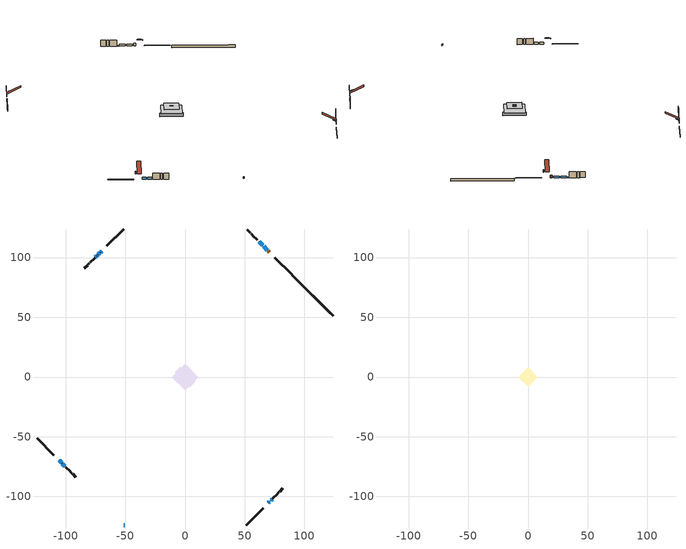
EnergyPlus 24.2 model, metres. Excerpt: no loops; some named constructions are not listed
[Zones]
conditioned space
 floor outside (Floor1 construction): -2.39,0 0,2.39 2.39,0 0,-2.39 z0.92
 floor adiabatic (AdiabaticFloorConstruction): -11.05,0 0,11.05 11.05,0 0,-11.05 z3.36
 floor foundation (Slab1 construction): -8.52,4 -4,8.52 8.52,-4 4,-8.52 z-1.17
 wall outside (RimJoist1 construction): 51.33,-123.92 65.31,-109.93 / -123.92,-51.33 -109.93,-65.31 / -51.33,123.92 -65.31,109.93 / 89.2,86.05 75.21,100.03 z0.92:1.22
 wall outside (AdiabaticWallConstruction 1): 70.67,104.57 69.6,105.65 z0.92:2.95
 wall outside (AdiabaticWallConstruction): 68.94,106.31 65.79,109.45 / 65.14,110.11 61.99,113.26 z0.92:2.24; -69.85,105.39 -70.61,104.63 / 69.85,-105.39 70.61,-104.63 / -74.25,101 -75.01,100.23 / 72.13,-103.11 72.89,-102.35 z0.92:2.2; -71.27,103.97 -72.53,102.72 z0.92:2.95; -105.39,-69.85 -103.28,-71.97 / -102.62,-72.62 -100.5,-74.74 z0.92:2.7; 61.33,113.91 61.13,114.12 / -73.18,102.06 -73.59,101.65 / 71.27,-103.98 71.48,-103.77 z0.92:1.27; -51.33,-123.92 -50.56,-123.92 z0.92:2.14
 wall outside (Wall1 construction): 73.55,-101.7 77.2,-98.04 / -99.85,-75.4 -96.19,-79.05 / -75.67,99.58 -79.32,95.92 / 60.47,114.77 56.82,118.43 z0.92:5.8
 wall outside (Wall2 construction): 77.86,-97.38 78.7,-96.55 / -95.53,-79.71 -94.7,-80.55 / -79.98,95.27 -80.82,94.43 / 56.16,119.08 55.32,119.92 z0.92:5.8
 wall outside (Wall3 construction): 79.35,-95.89 82.03,-93.21 / -94.04,-81.2 -91.36,-83.88 / -81.47,93.77 -84.15,91.09 / 54.66,120.58 51.98,123.26 z0.92:5.8
 wall foundation (FoundationWall1 construction): 89.85,85.39,-1.17 89.85,85.39,0.92 120.51,54.73,0.92 120.51,54.73,0.84 123.92,51.33,0.84 123.92,51.33,-1.17
 window (WindowConstruction): 68.94,106.31 65.79,109.45 z0.92:2.24
 window (WindowConstruction 4): 65.14,110.11 61.99,113.26 z0.92:2.24
 window (WindowConstruction 5): -69.85,105.39 -70.61,104.63 z0.92:2.2
 window (WindowConstruction 6): -71.27,103.97 -72.53,102.72 z0.92:2.95
 window (WindowConstruction 7): 69.85,-105.39 70.61,-104.63 z0.92:2.2
 window (WindowConstruction 8): -105.39,-69.85 -103.28,-71.97 z0.92:2.7
 window (WindowConstruction 10): 61.33,113.91 61.13,114.12 z0.92:1.26
 window (WindowConstruction 11): -73.18,102.06 -73.59,101.65 z0.92:1.26
 window (WindowConstruction 12): 71.27,-103.97 71.47,-103.77 z0.92:1.26
 window (WindowConstruction 1): -74.25,101 -75.01,100.24 z0.92:2.2
 window (WindowConstruction 2): 72.13,-103.11 72.89,-102.35 z0.92:2.2
 window (WindowConstruction 3): -102.62,-72.63 -100.5,-74.74 z0.92:2.7
 window (WindowConstruction 9): -51.33,-123.92 -50.57,-123.92 z0.92:2.14
 door (Door): 70.67,104.57 69.6,105.65 z0.92:2.95
 ceiling adiabatic (AdiabaticFloorConstruction): 0,-11.05 11.05,0 0,11.05 -11.05,0 z3.36
attic - vented
 floor to conditioned space (Floor2 construction Reversed): -1.81,0 0,1.81 1.81,0 0,-1.81 z5.8
 floor to conditioned space (Floor3 construction Reversed): -7.97,0 0,7.97 7.97,0 0,-7.97 z5.8
 roof outside (Roof1 construction): 66.43,-108.81,5.8 64.67,-107.05,6.63 64.21,-107.52,6.63 65.97,-109.28,5.8; -108.81,-66.43,5.8 -107.05,-64.67,6.63 -107.52,-64.21,6.63 -109.28,-65.97,5.8; -66.43,108.81,5.8 -64.67,107.05,6.63 -64.21,107.52,6.63 -65.97,109.28,5.8; 74.09,101.15,5.8 72.33,99.39,6.63 72.79,98.93,6.63 74.55,100.69,5.8
 roof outside (Roof2 construction): 69.2,-106.05,5.8 61.66,-98.52,11.12 59.56,-100.62,11.12 67.09,-108.15,5.8; -106.05,-69.2,5.8 -98.52,-61.66,11.12 -100.62,-59.56,11.12 -108.15,-67.09,5.8; -69.2,106.05,5.8 -61.66,98.52,11.12 -59.56,100.62,11.12 -67.09,108.15,5.8; 71.33,103.92,5.8 63.79,96.38,11.12 65.9,94.28,11.12 73.43,101.81,5.8
[Material] Roughness=Rough; Thermal Absorptance=0.9
Name | Thickness {m} | Conductivity {W/m-K} | Density {kg/m3} | Specific Heat {J/kg-K} | Solar Absorptance | Visible Absorptance
ceiling loosefill ins | 0.254 | 0.0480833 | 16.02 | 1046.75 | 0.7 | 0.7
ceiling stud and cavity | 0.1397 | 0.0953572 | 65.682 | 1177.47 | 0.7 | 0.7
ceiling stud and cavity 1 | 0.1397 | 0.094449 | 65.682 | 1177.47 | 0.7 | 0.7
gypsum board | 0.0127 | 0.160291 | 801 | 837.4 | 0.6 | 0.6
[Construction]
Floor2 construction: ceiling loosefill ins, ceiling stud and cavity, gypsum board
Floor3 construction: ceiling loosefill ins, ceiling stud and cavity 1, gypsum board
[EnergyManagementSystem:Program]
infil_program: Set p_m = 0.14; Set p_s = 0.22; Set s_m = 270; Set s_s = 370; Set z_m = 9.99744; Set z_s = 5.764799153314847; Set f_t = (((s_m/z_m)^p_m)*((z_s/s_s)^p_s)); Set Tdiff = tin_s-tout_s; Set dT = @Abs Tdiff; Set c = 0.0575; Set Cs = 0.107; Set Cw = 0.1513; Set n = 0.65; Set sft = (f_t*0.54); Set temp1 = ((c*Cw)*((sft*site_vw_s)^(2*n)))^2; Set Qinf = (((c*Cs*(dT^n))^2)+temp1)^0.5; Set Qinf = (@Max Qinf 0); Set mech_vent_house_fan_sensible_load_act = 0.0; Set mech_vent_house_fan_latent_load_act = 0.0; Set OASupInPb = out_pb_s; Set OASupInTemp = tout_s; Set OASupInW = out_wt_s; Set OASupRho = (@RhoAirFnPbTdbW OASupInPb OASupInTemp OASupInW); Set OASupCp = (@CpAirFnW OASupInW); Set OASupInEnth = (@HFnTdbW OASupInTemp OASupInW); Set ZoneTemp = tin_s; Set ZoneW = win_s; Set ZoneCp = (@CpAirFnW ZoneW); Set ZoneAirEnth = (@HFnTdbW ZoneTemp ZoneW); Set mech_vent_house_fan_cfis_act = 0.0; Set QWHV_cfis_sup = 0.0; Set QWHV_cfis_suppl_sup = 0.0; Set QWHV_cfis_suppl_exh = 0.0; Set Qrange = 0; Set Qbath = 0; Set Qdryer = 0; Set Qdryer = Qdryer + 0.0001 * clothes_dryer_exhaust_0_sch_s; Set QWHV_sup = 0.0; Set QWHV_exh = 0.0068; Set Qsupply = QWHV_sup + QWHV_cfis_sup + QWHV_cfis_suppl_sup; Set Qexhaust = Qrange + Qbath + Qdryer + QWHV_exh + QWHV_cfis_suppl_exh; Set Qfan = (@Max Qexhaust Qsupply); Set Qducts = 0; If Qducts < 0; Set Qsupply = Qsupply - Qducts; Else; Set Qexhaust = Qexhaust + Qducts; EndIf; Set Qfan_with_ducts = (@Max Qexhaust Qsupply); Set Qimb = (@Abs (Qsupply - Qexhaust)); If Qinf + Qimb > 0; Set Qtot = Qfan_with_ducts + (Qinf^2) / (Qinf + Qimb); Else; Set Qtot = Qfan_with_ducts; EndIf; Set Qinf_adj = Qtot - Qfan; Set infil_flow_act = Qinf_adj; Set infil_program_Qinf = Qinf_adj; Set infil_program_Qfan = Qfan; Set Qload = Qfan; Set Effectiveness_Sens = 0.0; Set Effectiveness_Lat = 0.0; Set Fan_MFR = Qload * OASupRho; Set ZoneInEnth = OASupInEnth; Set ZoneInTemp = OASupInTemp; Set FanTotalToCond = Fan_MFR * (ZoneInEnth - ZoneAirEnth); Set FanSensToCond = Fan_MFR * ZoneCp * (ZoneInTemp - ZoneTemp); Set FanLatToCond = FanTotalToCond - FanSensToCond; Set mech_vent_house_fan_sensible_load_act = mech_vent_house_fan_sensible_load_act + FanSensToCond; Set mech_vent_house_fan_latent_load_act = mech_vent_house_fan_latent_load_act + FanLatToCond
natural_vent_program: Set Tin = tin_s; Set Tout = tout_s; Set Wout = out_wt_s; Set Pbar = out_pb_s; Set Phiout = (@RhFnTdbWPb Tout Wout Pbar); Set MaxHR = 0.0115; Set Tnvsp = (htg_sp_s + clg_sp_s) / 2; Set NVavail = natural_vent_s; Set ClgSsnAvail = cool_season; Set Qnv = 0; Set Qwhf = 0; Set whole_house_fan_mix_act = 0; Set whole_house_fan_act = 0; If ((Wout < MaxHR) && (Tin > Tout) && (Tin > Tnvsp) && (ClgSsnAvail > 0)); Set WHF_Flow = 0; Set Adj = (Tin-Tnvsp)/(Tin-Tout); Set Adj = (@Min Adj 1); Set Adj = (@Max Adj 0); If (WHF_Flow > 0); Set Qwhf = WHF_Flow*Adj; Set whole_house_fan_mix_act = WHF_Flow*Adj; Set WHF_W = 0; Set whole_house_fan_act = WHF_W*Adj; ElseIf (NVavail > 0); Set NVArea = 0.0; Set Cs = 0.00021203245147030091; Set Cw = 3.4087668105714904e-05; Set Tdiff = Tin-Tout; Set dT = (@Abs Tdiff); Set Vwind = site_vw_s; Set SGNV = NVArea*Adj*((((Cs*dT)+(Cw*(Vwind^2)))^0.5)/1000); Set MaxNV = 4.959445548443904; Set Qnv = (@Min SGNV MaxNV); EndIf; EndIf; Set natural_vent_flow_act = Qnv; Set whole_house_fan_flow_act = Qwhf; Set natural_vent_program_Qnv = Qnv; Set natural_vent_program_Qwhf = Qwhf
total_airflows_program: Set total_infil_flow_rate = 0; Set total_mechvent_flow_rate = 0; Set total_natvent_flow_rate = 0; Set total_whf_flow_rate = 0; Set total_infil_flow_rate = total_infil_flow_rate + (infil_program_Qinf * 1); Set total_mechvent_flow_rate = total_mechvent_flow_rate + (infil_program_Qfan * 1); Set total_natvent_flow_rate = total_natvent_flow_rate + (natural_vent_program_Qnv * 1); Set total_whf_flow_rate = total_whf_flow_rate + (natural_vent_program_Qwhf * 1)
total_loads_program: Set loads_htg_tot = 0; Set loads_clg_tot = 0; If htg_load_cond > 0; Set loads_htg_tot = loads_htg_tot + (htg_load_cond - clg_load_cond) * 1.0; EndIf; Set loads_htg_tot = (@Max loads_htg_tot 0); If clg_load_cond > 0; Set loads_clg_tot = loads_clg_tot + (clg_load_cond - htg_load_cond) * 1.0; EndIf; Set loads_clg_tot = (@Max loads_clg_tot 0)
unit_heater_supply_fan_disaggregate_program: Set unit_heater_supply_fan_primary_htg = 0; If unit_heater_htg_coil_s > 0; Set unit_heater_supply_fan_primary_htg = unit_heater_supply_fan_s; EndIf
unmet_hours_program: Set htg_unmet_hours = 0; Set clg_unmet_hours = 0; Set unit_htg_unmet_hours = 0; If ((DayOfYear >= 1) && (DayOfYear <= 365)); Set unit_htg_unmet_hours = unit_htg_unmet_hours + conditioned_space_htg_unmet_s; If unit_htg_unmet_hours > htg_unmet_hours; Set htg_unmet_hours = unit_htg_unmet_hours; EndIf; EndIf; Set unit_clg_unmet_hours = 0; If ((DayOfYear >= 1) && (DayOfYear <= 365)); Set unit_clg_unmet_hours = unit_clg_unmet_hours + conditioned_space_clg_unmet_s; If unit_clg_unmet_hours > clg_unmet_hours; Set clg_unmet_hours = unit_clg_unmet_hours; EndIf; EndIf
water_heater_EC_adj: If WarmupFlag == 0; Set dhw_e_cons = water_heater_energy + water_heater_on_cycle_parasitic + water_heater_off_cycle_parasitic; Set water_heater_ec_adj_act = 0.0 * dhw_e_cons / 1; EndIf
[EnergyManagementSystem:ProgramCallingManager]
air_source_heat_pump_supply_fan_disaggregate_program_calling_manager: EndOfSystemTimestepBeforeHVACReporting; air_source_heat_pump_supply_fan_disaggregate_program
component_loads_program_calling_manager: EndOfZoneTimestepAfterZoneReporting; component_loads_program
fridge_schedule_program_calling_manager: BeginZoneTimestepAfterInitHeatBalance; fridge_schedule_program
infil_program_calling_manager: BeginZoneTimestepAfterInitHeatBalance; infil_program
natural_vent_program_calling_manager: BeginZoneTimestepAfterInitHeatBalance; natural_vent_program
total_airflows_program_calling_manager: EndOfZoneTimestepAfterZoneReporting; total_airflows_program
total_loads_program_calling_manager: EndOfZoneTimestepAfterZoneReporting; total_loads_program
unit_heater_supply_fan_disaggregate_program_calling_manager: EndOfSystemTimestepBeforeHVACReporting; unit_heater_supply_fan_disaggregate_program
unmet_hours_program_calling_manager: EndOfZoneTimestepBeforeZoneReporting; unmet_hours_program
water_heater_EC_adj_ProgramManager: EndOfSystemTimestepBeforeHVACReporting; water_heater_EC_adj
[EnergyManagementSystem:OutputVariable] Type of Data in Variable=Summed
Name | EMS Variable | Update Frequency | EMS Program or Subroutine | Units
air source heat pump supply fan disaggregate clg | air_source_heat_pump_supply_fan_clg | SystemTimestep | air_source_heat_pump_supply_fan_disaggregate_program | J
air source heat pump supply fan disaggregate htg backup | air_source_heat_pump_supply_fan_backup_htg | SystemTimestep | air_source_heat_pump_supply_fan_disaggregate_program | J
air source heat pump supply fan disaggregate htg primary | air_source_heat_pump_supply_fan_primary_htg | SystemTimestep | air_source_heat_pump_supply_fan_disaggregate_program | J
unit heater supply fan disaggregate htg primary | unit_heater_supply_fan_primary_htg | SystemTimestep | unit_heater_supply_fan_disaggregate_program | J
loads_htg_tot_peakload_outvar; loads_htg_tot_annual_outvar; Energy Management System Output Variable 1; Energy Management System Output Variable 45 | loads_htg_tot | ZoneTimestep | total_loads_program | J
loads_clg_tot_peakload_outvar; loads_clg_tot_annual_outvar; Energy Management System Output Variable 2; Energy Management System Output Variable 46 | loads_clg_tot | ZoneTimestep | total_loads_program | J
htg_unmet_hours_annual_outvar; Energy Management System Output Variable 3 | htg_unmet_hours | ZoneTimestep | unmet_hours_program | hr
clg_unmet_hours_annual_outvar; Energy Management System Output Variable 4 | clg_unmet_hours | ZoneTimestep | unmet_hours_program | hr
loads_htg_roofs_annual_outvar; Energy Management System Output Variable 5 | loads_htg_roofs | ZoneTimestep | component_loads_program | J
loads_htg_ceilings_annual_outvar; Energy Management System Output Variable 6 | loads_htg_ceilings | ZoneTimestep | component_loads_program | J
loads_htg_walls_annual_outvar; Energy Management System Output Variable 7 | loads_htg_walls | ZoneTimestep | component_loads_program | J
loads_htg_rim_joists_annual_outvar; Energy Management System Output Variable 8 | loads_htg_rim_joists | ZoneTimestep | component_loads_program | J
loads_htg_foundation_walls_annual_outvar; Energy Management System Output Variable 9 | loads_htg_foundation_walls | ZoneTimestep | component_loads_program | J
loads_htg_doors_annual_outvar; Energy Management System Output Variable 10 | loads_htg_doors | ZoneTimestep | component_loads_program | J
loads_htg_windows_conduction_annual_outvar; Energy Management System Output Variable 11 | loads_htg_windows_conduction | ZoneTimestep | component_loads_program | J
loads_htg_windows_solar_annual_outvar; Energy Management System Output Variable 12 | loads_htg_windows_solar | ZoneTimestep | component_loads_program | J
loads_htg_skylights_conduction_annual_outvar; Energy Management System Output Variable 13 | loads_htg_skylights_conduction | ZoneTimestep | component_loads_program | J
loads_htg_skylights_solar_annual_outvar; Energy Management System Output Variable 14 | loads_htg_skylights_solar | ZoneTimestep | component_loads_program | J
loads_htg_floors_annual_outvar; Energy Management System Output Variable 15 | loads_htg_floors | ZoneTimestep | component_loads_program | J
loads_htg_slabs_annual_outvar; Energy Management System Output Variable 16 | loads_htg_slabs | ZoneTimestep | component_loads_program | J
loads_htg_internal_mass_annual_outvar; Energy Management System Output Variable 17 | loads_htg_internal_mass | ZoneTimestep | component_loads_program | J
loads_htg_infil_annual_outvar; Energy Management System Output Variable 18 | loads_htg_infil | ZoneTimestep | component_loads_program | J
loads_htg_natvent_annual_outvar; Energy Management System Output Variable 19 | loads_htg_natvent | ZoneTimestep | component_loads_program | J
loads_htg_mechvent_annual_outvar; Energy Management System Output Variable 20 | loads_htg_mechvent | ZoneTimestep | component_loads_program | J
loads_htg_whf_annual_outvar; Energy Management System Output Variable 21 | loads_htg_whf | ZoneTimestep | component_loads_program | J
loads_htg_ducts_annual_outvar; Energy Management System Output Variable 22 | loads_htg_ducts | ZoneTimestep | component_loads_program | J
loads_htg_intgains_annual_outvar; Energy Management System Output Variable 23 | loads_htg_intgains | ZoneTimestep | component_loads_program | J
loads_htg_lighting_annual_outvar; Energy Management System Output Variable 24 | loads_htg_lighting | ZoneTimestep | component_loads_program | J
loads_clg_roofs_annual_outvar; Energy Management System Output Variable 25 | loads_clg_roofs | ZoneTimestep | component_loads_program | J
loads_clg_ceilings_annual_outvar; Energy Management System Output Variable 26 | loads_clg_ceilings | ZoneTimestep | component_loads_program | J
loads_clg_walls_annual_outvar; Energy Management System Output Variable 27 | loads_clg_walls | ZoneTimestep | component_loads_program | J
loads_clg_rim_joists_annual_outvar; Energy Management System Output Variable 28 | loads_clg_rim_joists | ZoneTimestep | component_loads_program | J
loads_clg_foundation_walls_annual_outvar; Energy Management System Output Variable 29 | loads_clg_foundation_walls | ZoneTimestep | component_loads_program | J
loads_clg_doors_annual_outvar; Energy Management System Output Variable 30 | loads_clg_doors | ZoneTimestep | component_loads_program | J
loads_clg_windows_conduction_annual_outvar; Energy Management System Output Variable 31 | loads_clg_windows_conduction | ZoneTimestep | component_loads_program | J
loads_clg_windows_solar_annual_outvar; Energy Management System Output Variable 32 | loads_clg_windows_solar | ZoneTimestep | component_loads_program | J
loads_clg_skylights_conduction_annual_outvar; Energy Management System Output Variable 33 | loads_clg_skylights_conduction | ZoneTimestep | component_loads_program | J
loads_clg_skylights_solar_annual_outvar; Energy Management System Output Variable 34 | loads_clg_skylights_solar | ZoneTimestep | component_loads_program | J
loads_clg_floors_annual_outvar; Energy Management System Output Variable 35 | loads_clg_floors | ZoneTimestep | component_loads_program | J
loads_clg_slabs_annual_outvar; Energy Management System Output Variable 36 | loads_clg_slabs | ZoneTimestep | component_loads_program | J
loads_clg_internal_mass_annual_outvar; Energy Management System Output Variable 37 | loads_clg_internal_mass | ZoneTimestep | component_loads_program | J
loads_clg_infil_annual_outvar; Energy Management System Output Variable 38 | loads_clg_infil | ZoneTimestep | component_loads_program | J
loads_clg_natvent_annual_outvar; Energy Management System Output Variable 39 | loads_clg_natvent | ZoneTimestep | component_loads_program | J
loads_clg_mechvent_annual_outvar; Energy Management System Output Variable 40 | loads_clg_mechvent | ZoneTimestep | component_loads_program | J
loads_clg_whf_annual_outvar; Energy Management System Output Variable 41 | loads_clg_whf | ZoneTimestep | component_loads_program | J
loads_clg_ducts_annual_outvar; Energy Management System Output Variable 42 | loads_clg_ducts | ZoneTimestep | component_loads_program | J
loads_clg_intgains_annual_outvar; Energy Management System Output Variable 43 | loads_clg_intgains | ZoneTimestep | component_loads_program | J
loads_clg_lighting_annual_outvar; Energy Management System Output Variable 44 | loads_clg_lighting | ZoneTimestep | component_loads_program | J
[Schedule:Day:Interval]
interior lighting schedule day: No, 01:00, 0.108182, 04:00, 0.0901515, 05:00, 0.0991667, 06:00, 0.162273, 07:00, 0.270455, 08:00, 0.342576, 10:00, 0.369621, 11:00, 0.351591, 12:00, 0.333561, 13:00, 0.324545, 14:00, 0.31553, 15:00, 0.333561, 16:00, 0.369621, 17:00, 0.450758, 18:00, 0.585985, 19:00, 0.775303, 20:00, 0.955606, 21:00, 0.991667, 22:00, 0.712197, 23:00, 0.360606, 24:00, 0.162273
interior lighting schedule day 1: No, 01:00, 0.100909, 04:00, 0.0840909, 05:00, 0.0925, 06:00, 0.151364, 07:00, 0.252273, 08:00, 0.319545, 10:00, 0.344773, 11:00, 0.327955, 12:00, 0.311136, 13:00, 0.302727, 14:00, 0.294318, 15:00, 0.311136, 16:00, 0.344773, 17:00, 0.420455, 18:00, 0.546591, 19:00, 0.723182, 20:00, 0.891364, 21:00, 0.925, 22:00, 0.664318, 23:00, 0.336364, 24:00, 0.151364
interior lighting schedule day 2: No, 01:00, 0.0927273, 04:00, 0.0772727, 05:00, 0.085, 06:00, 0.139091, 07:00, 0.231818, 08:00, 0.293636, 10:00, 0.316818, 11:00, 0.301364, 12:00, 0.285909, 13:00, 0.278182, 14:00, 0.270455, 15:00, 0.285909, 16:00, 0.316818, 17:00, 0.386364, 18:00, 0.502273, 19:00, 0.664545, 20:00, 0.819091, 21:00, 0.85, 22:00, 0.610455, 23:00, 0.309091, 24:00, 0.139091
interior lighting schedule day 3: No, 01:00, 0.0845455, 04:00, 0.0704545, 05:00, 0.0775, 06:00, 0.126818, 07:00, 0.211364, 08:00, 0.267727, 10:00, 0.288864, 11:00, 0.274773, 12:00, 0.260682, 13:00, 0.253636, 14:00, 0.246591, 15:00, 0.260682, 16:00, 0.288864, 17:00, 0.352273, 18:00, 0.457955, 19:00, 0.605909, 20:00, 0.746818, 21:00, 0.775, 22:00, 0.556591, 23:00, 0.281818, 24:00, 0.126818
interior lighting schedule day 4: No, 01:00, 0.0763636, 04:00, 0.0636364, 05:00, 0.07, 06:00, 0.114545, 07:00, 0.190909, 08:00, 0.241818, 10:00, 0.260909, 11:00, 0.248182, 12:00, 0.235455, 13:00, 0.229091, 14:00, 0.222727, 15:00, 0.235455, 16:00, 0.260909, 17:00, 0.318182, 18:00, 0.413636, 19:00, 0.547273, 20:00, 0.674545, 21:00, 0.7, 22:00, 0.502727, 23:00, 0.254545, 24:00, 0.114545
interior lighting schedule day 5: No, 01:00, 0.0727273, 04:00, 0.0606061, 05:00, 0.0666667, 06:00, 0.109091, 07:00, 0.181818, 08:00, 0.230303, 10:00, 0.248485, 11:00, 0.236364, 12:00, 0.224242, 13:00, 0.218182, 14:00, 0.212121, 15:00, 0.224242, 16:00, 0.248485, 17:00, 0.30303, 18:00, 0.393939, 19:00, 0.521212, 20:00, 0.642424, 21:00, 0.666667, 22:00, 0.478788, 23:00, 0.242424, 24:00, 0.109091
interior lighting schedule day 6: No, 01:00, 0.0745455, 04:00, 0.0621212, 05:00, 0.0683333, 06:00, 0.111818, 07:00, 0.186364, 08:00, 0.236061, 10:00, 0.254697, 11:00, 0.242273, 12:00, 0.229848, 13:00, 0.223636, 14:00, 0.217424, 15:00, 0.229848, 16:00, 0.254697, 17:00, 0.310606, 18:00, 0.403788, 19:00, 0.534242, 20:00, 0.658485, 21:00, 0.683333, 22:00, 0.490758, 23:00, 0.248485, 24:00, 0.111818
interior lighting schedule day 7: No, 01:00, 0.08, 04:00, 0.0666667, 05:00, 0.0733333, 06:00, 0.12, 07:00, 0.2, 08:00, 0.253333, 10:00, 0.273333, 11:00, 0.26, 12:00, 0.246667, 13:00, 0.24, 14:00, 0.233333, 15:00, 0.246667, 16:00, 0.273333, 17:00, 0.333333, 18:00, 0.433333, 19:00, 0.573333, 20:00, 0.706667, 21:00, 0.733333, 22:00, 0.526667, 23:00, 0.266667, 24:00, 0.12
interior lighting schedule day 8: No, 01:00, 0.0890909, 04:00, 0.0742424, 05:00, 0.0816667, 06:00, 0.133636, 07:00, 0.222727, 08:00, 0.282121, 10:00, 0.304394, 11:00, 0.289545, 12:00, 0.274697, 13:00, 0.267273, 14:00, 0.259848, 15:00, 0.274697, 16:00, 0.304394, 17:00, 0.371212, 18:00, 0.482576, 19:00, 0.638485, 20:00, 0.78697, 21:00, 0.816667, 22:00, 0.586515, 23:00, 0.29697, 24:00, 0.133636
interior lighting schedule day 9: No, 01:00, 0.0972727, 04:00, 0.0810606, 05:00, 0.0891667, 06:00, 0.145909, 07:00, 0.243182, 08:00, 0.30803, 10:00, 0.332348, 11:00, 0.316136, 12:00, 0.299924, 13:00, 0.291818, 14:00, 0.283712, 15:00, 0.299924, 16:00, 0.332348, 17:00, 0.405303, 18:00, 0.526894, 19:00, 0.697121, 20:00, 0.859242, 21:00, 0.891667, 22:00, 0.640379, 23:00, 0.324242, 24:00, 0.145909
interior lighting schedule day 10: No, 01:00, 0.105455, 04:00, 0.0878788, 05:00, 0.0966667, 06:00, 0.158182, 07:00, 0.263636, 08:00, 0.333939, 10:00, 0.360303, 11:00, 0.342727, 12:00, 0.325152, 13:00, 0.316364, 14:00, 0.307576, 15:00, 0.325152, 16:00, 0.360303, 17:00, 0.439394, 18:00, 0.571212, 19:00, 0.755758, 20:00, 0.931515, 21:00, 0.966667, 22:00, 0.694242, 23:00, 0.351515, 24:00, 0.158182
interior lighting schedule day 11: No, 01:00, 0.109091, 04:00, 0.0909091, 05:00, 0.1, 06:00, 0.163636, 07:00, 0.272727, 08:00, 0.345455, 10:00, 0.372727, 11:00, 0.354545, 12:00, 0.336364, 13:00, 0.327273, 14:00, 0.318182, 15:00, 0.336364, 16:00, 0.372727, 17:00, 0.454545, 18:00, 0.590909, 19:00, 0.781818, 20:00, 0.963636, 21:00, 1, 22:00, 0.718182, 23:00, 0.363636, 24:00, 0.163636
interior lighting schedule default day; occupants schedule default day; clothes dryer schedule default day; cooking range schedule default day; misc plug loads schedule default day; general water use schedule default day; clothes dryer exhaust 0 schedule default day; cooling season schedule day; cooling season schedule day 2; cooling season schedule default day; exterior lighting schedule default day; natural vent schedule default day: No, 24:00, 0
occupants schedule day: No, 05:00, 0.426829, 06:00, 0.719512, 07:00, 1, 08:00, 0.670732, 09:00, 0.329268, 14:00, 0.170732, 15:00, 0.231707, 16:00, 0.329268, 17:00, 0.5, 18:00, 0.670732, 19:00, 0.829268, 21:00, 1, 22:00, 0.853659, 23:00, 0.646341, 24:00, 0.426829
clothes dryer schedule day; clothes dryer exhaust 0 schedule day: No, 01:00, 0.123457, 02:00, 0.0740741, 03:00, 0.0493827, 04:00, 0.0246914, 05:00, 0.0493827, 06:00, 0.0740741, 07:00, 0.197531, 08:00, 0.395062, 09:00, 0.592593, 10:00, 0.839506, 11:00, 0.962963, 12:00, 1, 13:00, 0.91358, 14:00, 0.82716, 15:00, 0.716049, 16:00, 0.753086, 17:00, 0.679012, 18:00, 0.666667, 20:00, 0.62963, 21:00, 0.641975, 22:00, 0.666667, 23:00, 0.54321, 24:00, 0.296296
cooking range schedule day: No, 05:00, 0.0597015, 06:00, 0.11194, 07:00, 0.171642, 08:00, 0.291045, 11:00, 0.343284, 12:00, 0.402985, 13:00, 0.462687, 14:00, 0.343284, 15:00, 0.291045, 16:00, 0.402985, 17:00, 0.567164, 18:00, 1, 19:00, 0.850746, 20:00, 0.432836, 21:00, 0.291045, 22:00, 0.231343, 23:00, 0.171642, 24:00, 0.11194
misc plug loads schedule day: No, 06:00, 0.705882, 07:00, 0.745098, 08:00, 0.803922, 15:00, 0.823529, 16:00, 0.862745, 17:00, 0.921569, 18:00, 0.980392, 19:00, 1, 20:00, 0.980392, 21:00, 0.941176, 22:00, 0.862745, 23:00, 0.784314, 24:00, 0.72549
general water use schedule day: No, 01:00, 0.315068, 03:00, 0.287671, 04:00, 0.342466, 05:00, 0.369863, 06:00, 0.520548, 07:00, 0.60274, 08:00, 0.534247, 10:00, 0.506849, 11:00, 0.465753, 14:00, 0.479452, 15:00, 0.534247, 16:00, 0.589041, 17:00, 0.69863, 18:00, 0.876712, 19:00, 0.890411, 20:00, 0.986301, 21:00, 1, 22:00, 0.863014, 23:00, 0.616438, 24:00, 0.465753
cooling season schedule day 1: No, 24:00, 1
exterior lighting schedule day: No, 01:00, 0.566667, 03:00, 0.524167, 05:00, 0.495833, 06:00, 0.5525, 07:00, 0.623333, 08:00, 0.580833, 09:00, 0.439167, 10:00, 0.354167, 12:00, 0.34, 13:00, 0.354167, 14:00, 0.396667, 15:00, 0.425, 16:00, 0.495833, 17:00, 0.623333, 18:00, 0.793333, 19:00, 0.906667, 20:00, 0.963333, 21:00, 0.991667, 22:00, 0.920833, 23:00, 0.793333, 24:00, 0.665833
exterior lighting schedule day 1: No, 01:00, 0.528571, 03:00, 0.488929, 05:00, 0.4625, 06:00, 0.515357, 07:00, 0.581429, 08:00, 0.541786, 09:00, 0.409643, 10:00, 0.330357, 12:00, 0.317143, 13:00, 0.330357, 14:00, 0.37, 15:00, 0.396429, 16:00, 0.4625, 17:00, 0.581429, 18:00, 0.74, 19:00, 0.845714, 20:00, 0.898571, 21:00, 0.925, 22:00, 0.858929, 23:00, 0.74, 24:00, 0.621071
exterior lighting schedule day 10: No, 01:00, 0.552381, 03:00, 0.510952, 05:00, 0.483333, 06:00, 0.538571, 07:00, 0.607619, 08:00, 0.56619, 09:00, 0.428095, 10:00, 0.345238, 12:00, 0.331429, 13:00, 0.345238, 14:00, 0.386667, 15:00, 0.414286, 16:00, 0.483333, 17:00, 0.607619, 18:00, 0.773333, 19:00, 0.88381, 20:00, 0.939048, 21:00, 0.966667, 22:00, 0.897619, 23:00, 0.773333, 24:00, 0.649048
exterior lighting schedule day 11: No, 01:00, 0.571429, 03:00, 0.528571, 05:00, 0.5, 06:00, 0.557143, 07:00, 0.628571, 08:00, 0.585714, 09:00, 0.442857, 10:00, 0.357143, 12:00, 0.342857, 13:00, 0.357143, 14:00, 0.4, 15:00, 0.428571, 16:00, 0.5, 17:00, 0.628571, 18:00, 0.8, 19:00, 0.914286, 20:00, 0.971429, 21:00, 1, 22:00, 0.928571, 23:00, 0.8, 24:00, 0.671429
exterior lighting schedule day 2: No, 01:00, 0.485714, 03:00, 0.449286, 05:00, 0.425, 06:00, 0.473571, 07:00, 0.534286, 08:00, 0.497857, 09:00, 0.376429, 10:00, 0.303571, 12:00, 0.291429, 13:00, 0.303571, 14:00, 0.34, 15:00, 0.364286, 16:00, 0.425, 17:00, 0.534286, 18:00, 0.68, 19:00, 0.777143, 20:00, 0.825714, 21:00, 0.85, 22:00, 0.789286, 23:00, 0.68, 24:00, 0.570714
exterior lighting schedule day 3: No, 01:00, 0.442857, 03:00, 0.409643, 05:00, 0.3875, 06:00, 0.431786, 07:00, 0.487143, 08:00, 0.453929, 09:00, 0.343214, 10:00, 0.276786, 12:00, 0.265714, 13:00, 0.276786, 14:00, 0.31, 15:00, 0.332143, 16:00, 0.3875, 17:00, 0.487143, 18:00, 0.62, 19:00, 0.708571, 20:00, 0.752857, 21:00, 0.775, 22:00, 0.719643, 23:00, 0.62, 24:00, 0.520357
exterior lighting schedule day 4: No, 01:00, 0.4, 03:00, 0.37, 05:00, 0.35, 06:00, 0.39, 07:00, 0.44, 08:00, 0.41, 09:00, 0.31, 10:00, 0.25, 12:00, 0.24, 13:00, 0.25, 14:00, 0.28, 15:00, 0.3, 16:00, 0.35, 17:00, 0.44, 18:00, 0.56, 19:00, 0.64, 20:00, 0.68, 21:00, 0.7, 22:00, 0.65, 23:00, 0.56, 24:00, 0.47
exterior lighting schedule day 5: No, 01:00, 0.380952, 03:00, 0.352381, 05:00, 0.333333, 06:00, 0.371429, 07:00, 0.419048, 08:00, 0.390476, 09:00, 0.295238, 10:00, 0.238095, 12:00, 0.228571, 13:00, 0.238095, 14:00, 0.266667, 15:00, 0.285714, 16:00, 0.333333, 17:00, 0.419048, 18:00, 0.533333, 19:00, 0.609524, 20:00, 0.647619, 21:00, 0.666667, 22:00, 0.619048, 23:00, 0.533333, 24:00, 0.447619
exterior lighting schedule day 6: No, 01:00, 0.390476, 03:00, 0.36119, 05:00, 0.341667, 06:00, 0.380714, 07:00, 0.429524, 08:00, 0.400238, 09:00, 0.302619, 10:00, 0.244048, 12:00, 0.234286, 13:00, 0.244048, 14:00, 0.273333, 15:00, 0.292857, 16:00, 0.341667, 17:00, 0.429524, 18:00, 0.546667, 19:00, 0.624762, 20:00, 0.66381, 21:00, 0.683333, 22:00, 0.634524, 23:00, 0.546667, 24:00, 0.45881
exterior lighting schedule day 7: No, 01:00, 0.419048, 03:00, 0.387619, 05:00, 0.366667, 06:00, 0.408571, 07:00, 0.460952, 08:00, 0.429524, 09:00, 0.324762, 10:00, 0.261905, 12:00, 0.251429, 13:00, 0.261905, 14:00, 0.293333, 15:00, 0.314286, 16:00, 0.366667, 17:00, 0.460952, 18:00, 0.586667, 19:00, 0.670476, 20:00, 0.712381, 21:00, 0.733333, 22:00, 0.680952, 23:00, 0.586667, 24:00, 0.492381
exterior lighting schedule day 8: No, 01:00, 0.466667, 03:00, 0.431667, 05:00, 0.408333, 06:00, 0.455, 07:00, 0.513333, 08:00, 0.478333, 09:00, 0.361667, 10:00, 0.291667, 12:00, 0.28, 13:00, 0.291667, 14:00, 0.326667, 15:00, 0.35, 16:00, 0.408333, 17:00, 0.513333, 18:00, 0.653333, 19:00, 0.746667, 20:00, 0.793333, 21:00, 0.816667, 22:00, 0.758333, 23:00, 0.653333, 24:00, 0.548333
exterior lighting schedule day 9: No, 01:00, 0.509524, 03:00, 0.47131, 05:00, 0.445833, 06:00, 0.496786, 07:00, 0.560476, 08:00, 0.522262, 09:00, 0.394881, 10:00, 0.318452, 12:00, 0.305714, 13:00, 0.318452, 14:00, 0.356667, 15:00, 0.382143, 16:00, 0.445833, 17:00, 0.560476, 18:00, 0.713333, 19:00, 0.815238, 20:00, 0.86619, 21:00, 0.891667, 22:00, 0.827976, 23:00, 0.713333, 24:00, 0.59869
[Schedule:Week:Daily]
clothes dryer exhaust 0 schedule Week Rule - Jan1-Dec31: clothes dryer exhaust 0 schedule day, clothes dryer exhaust 0 schedule day, clothes dryer exhaust 0 schedule day, clothes dryer exhaust 0 schedule day, clothes dryer exhaust 0 schedule day, clothes dryer exhaust 0 schedule day, clothes dryer exhaust 0 schedule day, clothes dryer exhaust 0 schedule default day, clothes dryer exhaust 0 schedule default day, clothes dryer exhaust 0 schedule default day, clothes dryer exhaust 0 schedule default day, clothes dryer exhaust 0 schedule default day
cooling season schedule Week Rule - Jan1-May26: cooling season schedule day, cooling season schedule day, cooling season schedule day, cooling season schedule day, cooling season schedule day, cooling season schedule day, cooling season schedule day, cooling season schedule default day, cooling season schedule default day, cooling season schedule default day, cooling season schedule default day, cooling season schedule default day
cooling season schedule Week Rule - May27-Jun2: cooling season schedule day, cooling season schedule day, cooling season schedule day, cooling season schedule day, cooling season schedule day, cooling season schedule day 1, cooling season schedule day 1, cooling season schedule default day, cooling season schedule default day, cooling season schedule default day, cooling season schedule default day, cooling season schedule default day
cooling season schedule Week Rule - Jun3-Sep29: cooling season schedule day 1, cooling season schedule day 1, cooling season schedule day 1, cooling season schedule day 1, cooling season schedule day 1, cooling season schedule day 1, cooling season schedule day 1, cooling season schedule default day, cooling season schedule default day, cooling season schedule default day, cooling season schedule default day, cooling season schedule default day
cooling season schedule Week Rule - Sep30-Oct6: cooling season schedule day 1, cooling season schedule day 2, cooling season schedule day 2, cooling season schedule day 2, cooling season schedule day 2, cooling season schedule day 2, cooling season schedule day 2, cooling season schedule default day, cooling season schedule default day, cooling season schedule default day, cooling season schedule default day, cooling season schedule default day
cooling season schedule Week Rule - Oct7-Dec31: cooling season schedule day 2, cooling season schedule day 2, cooling season schedule day 2, cooling season schedule day 2, cooling season schedule day 2, cooling season schedule day 2, cooling season schedule day 2, cooling season schedule default day, cooling season schedule default day, cooling season schedule default day, cooling season schedule default day, cooling season schedule default day
exterior lighting schedule Week Rule - Dec2-Dec31: exterior lighting schedule day 11, exterior lighting schedule day 11, exterior lighting schedule day 11, exterior lighting schedule day 11, exterior lighting schedule day 11, exterior lighting schedule day 11, exterior lighting schedule day 11, exterior lighting schedule default day, exterior lighting schedule default day, exterior lighting schedule default day, exterior lighting schedule default day, exterior lighting schedule default day
natural vent schedule Week Rule - Jan1-Dec31: natural vent schedule default day, natural vent schedule default day, natural vent schedule default day, natural vent schedule default day, natural vent schedule default day, natural vent schedule default day, natural vent schedule default day, natural vent schedule default day, natural vent schedule default day, natural vent schedule default day, natural vent schedule default day, natural vent schedule default day
[Schedule:Year]
clothes dryer exhaust 0 schedule: clothes dryer exhaust 0 schedule Week Rule - Jan1-Dec31, 1, 1, 12, 31
cooling season schedule: cooling season schedule Week Rule - Jan1-May26, 1, 1, 5, 26, cooling season schedule Week Rule - May27-Jun2, 5, 27, 6, 2, cooling season schedule Week Rule - Jun3-Sep29, 6, 3, 9, 29, cooling season schedule Week Rule - Sep30-Oct6, 9, 30, 10, 6, cooling season schedule Week Rule - Oct7-Dec31, 10, 7, 12, 31
natural vent schedule: natural vent schedule Week Rule - Jan1-Dec31, 1, 1, 12, 31
